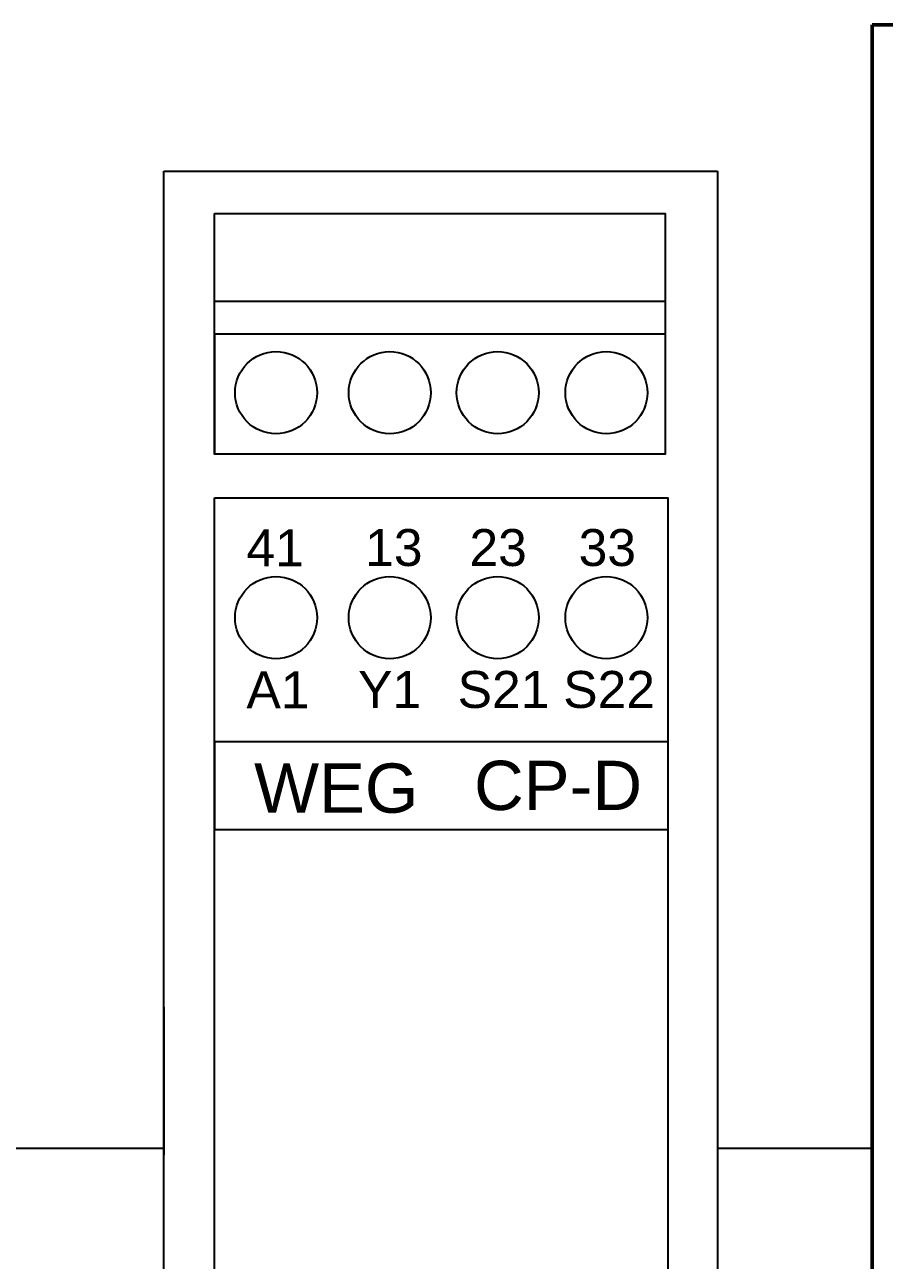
# Model space of a CAD drawing. Header units: millimetres. Extents: x -72 to 2978, y -1067 to 2817.
# Drawn here: x 2278.3 to 2313.2, y 231.9 to 282.1 of the extents above; entities that cross this region are included whole.
import ezdxf

# ---------------------------------------------------------------- set-up
doc = ezdxf.new("R2010")
doc.units = ezdxf.units.MM
doc.layers.add('AM_0', color=7, linetype='Continuous', lineweight=50)
doc.styles.get("Standard").update_dxf_attribs({"font": 'arial.ttf'})

# ---------------------------------------------------------------- blocks, each defined once
blk = doc.blocks.new('5_1469470000_PART4_0_in_1469470000_0')
at = {"layer": 'AM_0'}
for p, q in [((0, 125), (0, 0)), ((0.974, 125), (0, 125))]:
    blk.add_line(p, q, dxfattribs=at)

msp = doc.modelspace()

# ---------------------------------------------------------------- linework, layer by layer
for p, q in [((2283.918, 276.151), (2306.418, 276.151)), ((2283.918, 163.051), (2283.918, 276.151)), ((2306.418, 276.151), (2306.418, 163.051)), ((2285.985, 269.552), (2285.985, 270.874)), ((2285.985, 270.874), (2304.285, 270.874)), ((2285.985, 269.552), (2304.285, 269.552)), ((2285.985, 269.552), (2285.985, 264.667)), ((2285.982, 252.999), (2304.4, 252.999)), ((2285.985, 252.999), (2285.985, 249.416)), ((2285.982, 249.416), (2304.4, 249.416)), ((2283.918, 242.201), (2283.918, 236.201)), ((2306.418, 242.201), (2306.418, 236.201))]:
    msp.add_line(p, q)
at = {"color": 6, "linetype": 'ByBlock'}
for p, q in [((2277.418, 236.476), (2283.918, 236.476)), ((2306.418, 236.476), (2312.701, 236.476))]:
    msp.add_line(p, q, dxfattribs=at)
for points in [[(2285.985, 274.437), (2304.285, 274.437), (2304.285, 264.667), (2285.985, 264.667)], [(2285.985, 262.89), (2304.391, 262.89), (2304.391, 175.496), (2285.985, 175.496)]]:
    msp.add_lwpolyline(points, close=True)
for centre in [(2288.48, 267.158), (2293.1, 267.158), (2297.482, 267.158), (2301.9, 267.158), (2288.48, 258.022), (2293.1, 258.022), (2297.482, 258.022), (2301.9, 258.022)]:
    msp.add_circle(centre, 1.667)

# ---------------------------------------------------------------- block references
msp.add_blockref('5_1469470000_PART4_0_in_1469470000_0', (2312.701, 157.101))

# ---------------------------------------------------------------- texts
at = {"attachment_point": 1}
for s, heights, insert, char_height in [('41', [0], (2287.276, 261.607), 1.5), ('13', [0], (2292.099, 261.62), 1.5), ('23', [0], (2296.336, 261.62), 1.5), ('33', [0], (2300.772, 261.62), 1.5), ('A1', [0], (2287.276, 255.844), 1.5), ('Y1', [0], (2291.811, 255.857), 1.5), ('S21', [0], (2295.855, 255.857), 1.5), ('S22', [0], (2300.144, 255.857), 1.5), ('WEG', [2.585], (2287.588, 252.1), 2), ('CP-D', [2.585], (2296.522, 252.211), 2)]:
    msp.add_mtext_dynamic_manual_height_columns(s, width=2.25483, gutter_width=12.5, heights=heights, dxfattribs=dict(at, insert=insert, char_height=char_height))

doc.saveas('drawing.dxf')
